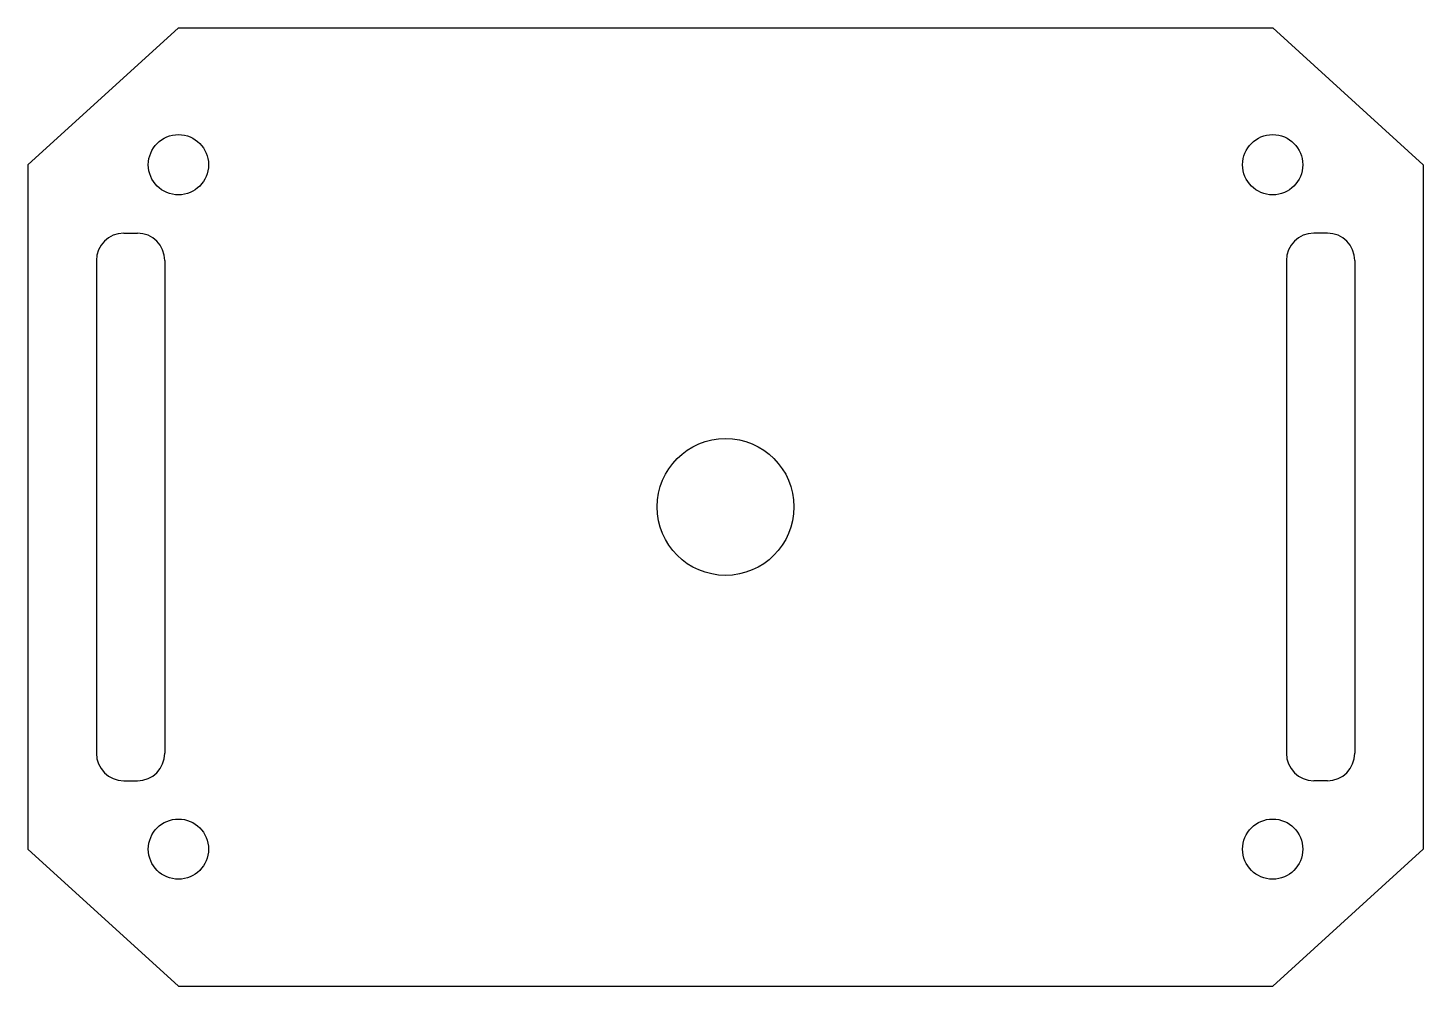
# Model space of a CAD drawing. Header units: millimetres. Extents: x -11 to 91, y -94 to -24.
import ezdxf

# ---------------------------------------------------------------- set-up
doc = ezdxf.new("R2010")
doc.units = ezdxf.units.MM

msp = doc.modelspace()

# ---------------------------------------------------------------- linework, layer by layer
at = {"color": 7, "linetype": 'Continuous'}
for p, q in [((-10.85, -33.84), (0.15, -23.84)), ((0.15, -23.84), (80.15, -23.84)), ((80.15, -23.84), (91.15, -33.84)), ((-10.85, -33.84), (-10.85, -83.84)), ((91.15, -33.84), (91.15, -83.84)), ((-3.85, -38.84), (-2.85, -38.84)), ((84.15, -38.84), (83.15, -38.84)), ((-5.85, -40.84), (-5.85, -76.84)), ((-0.85, -40.84), (-0.85, -76.84)), ((81.15, -40.84), (81.15, -76.84)), ((86.15, -40.84), (86.15, -76.84)), ((-3.85, -78.84), (-2.85, -78.84)), ((84.15, -78.84), (83.15, -78.84)), ((-10.85, -83.84), (0.15, -93.84)), ((80.15, -93.84), (91.15, -83.84)), ((0.15, -93.84), (80.15, -93.84))]:
    msp.add_line(p, q, dxfattribs=at)
for centre, radius in [((0.15, -33.84), 2.2), ((80.15, -33.84), 2.2), ((40.15, -58.84), 5), ((0.15, -83.84), 2.2), ((80.15, -83.84), 2.2)]:
    msp.add_circle(centre, radius, dxfattribs=at)
for centre, start, end in [((-3.85, -40.84), 90, 180), ((-2.85, -40.84), 0, 90), ((83.15, -40.84), 90, 180), ((84.15, -40.84), 0, 90), ((-3.85, -76.84), 180, 270), ((-2.85, -76.84), 270, 0), ((83.15, -76.84), 180, 270), ((84.15, -76.84), 270, 0)]:
    msp.add_arc(centre, 2, start, end, dxfattribs=at)

doc.saveas('drawing.dxf')
